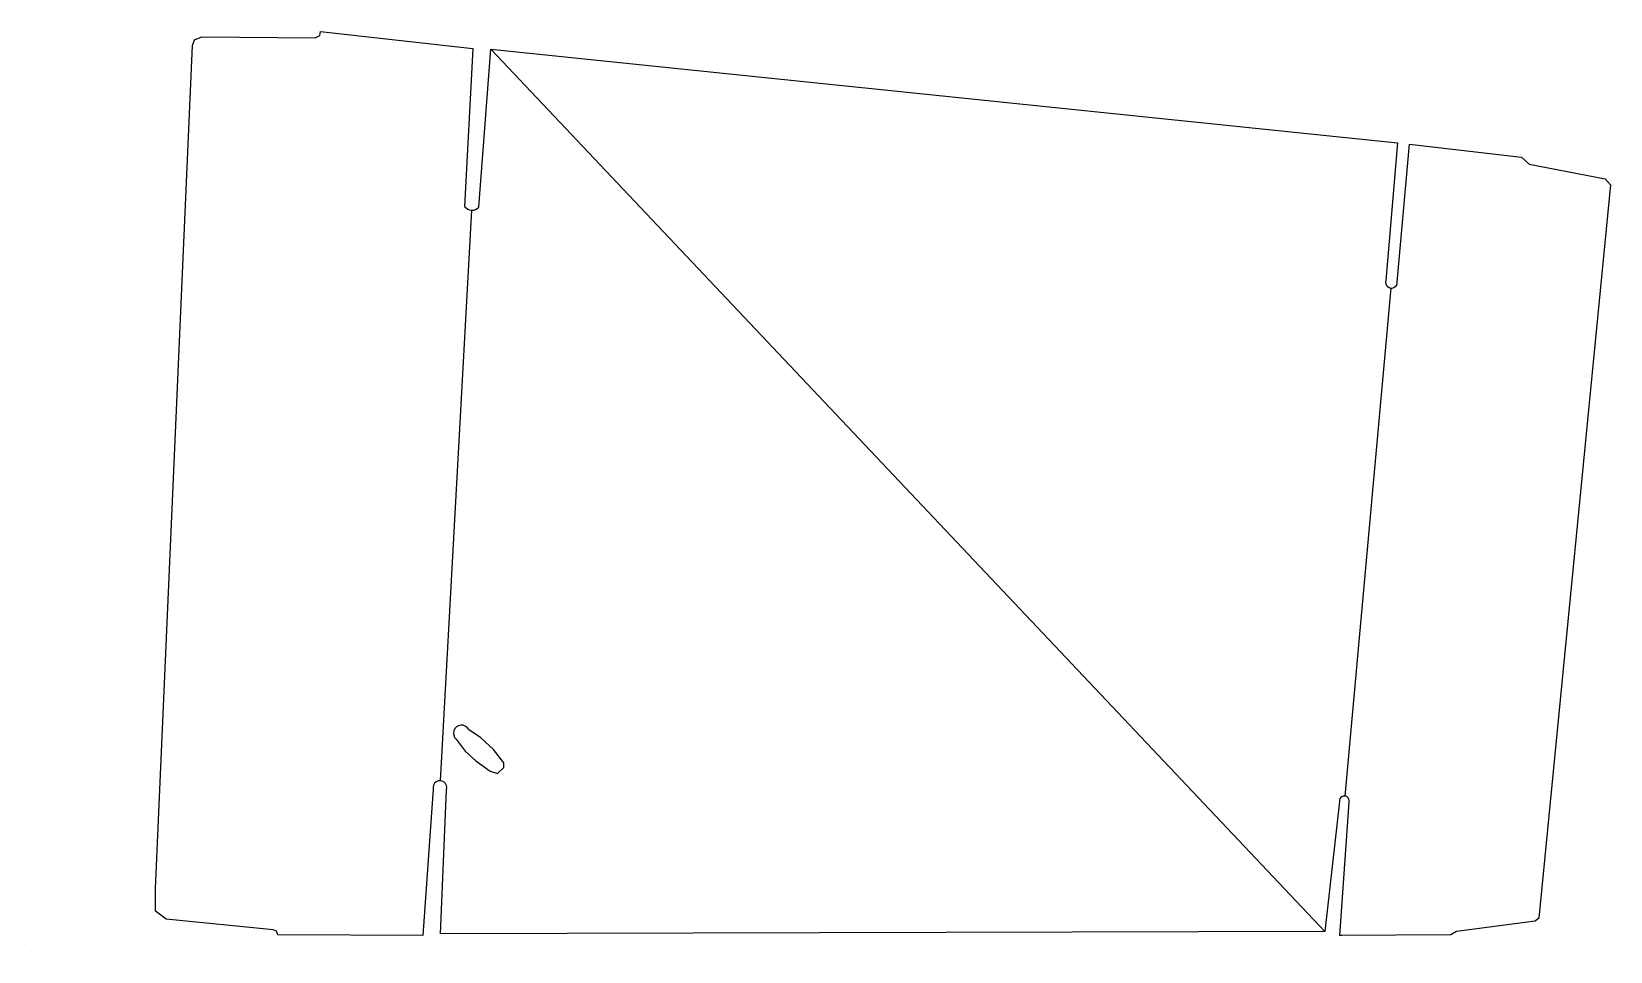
# Model space of a CAD drawing. Header units: inches. Extents: x 0 to 1686, y 0 to 982.
import ezdxf

# ---------------------------------------------------------------- set-up
doc = ezdxf.new("R2010")
doc.units = ezdxf.units.IN
doc.header["$MEASUREMENT"] = 0
for name, color, linetype in [('CREASES', 130, 'Continuous'), ('HOLES', 7, 'Continuous'), ('OUTLINE', 7, 'Continuous')]:
    doc.layers.add(name, color=color, linetype=linetype)

msp = doc.modelspace()

# ---------------------------------------------------------------- linework, layer by layer
at = {"layer": 'CREASES'}
for p, q in [((490.4, 963.1), (1381.3, 21.3)), ((469.9, 791.4), (436.5, 182.2)), ((1451.7, 708.2), (1402.5, 165.9))]:
    msp.add_line(p, q, dxfattribs=at)
at = {"layer": 'HOLES'}
for points in [[(504.2, 201.3), (493.4, 215.5), (479.7, 228), (466.6, 237.1)], [(453.5, 226.6), (462.9, 213.7), (474.6, 203.4), (489.7, 192.6), (497.5, 190), (504.4, 196.2), (504.2, 201.3)]]:
    msp.add_lwpolyline(points, dxfattribs=at)
msp.add_arc((459.1, 233), 8.54, 29.1362, 228.3698, dxfattribs=at)
at = {"layer": 'OUTLINE'}
msp.add_line((0, 0), (0, 0), dxfattribs=at)
for points in [[(429, 173.2), (418, 16.9), (263, 17.6), (261.4, 21.6), (257.9, 23), (143.9, 34.5), (132.3, 43), (132.3, 67.3), (171.8, 967.1), (174, 973.1), (181.9, 976.5), (302.9, 975.2), (308, 977.9), (308.5, 982), (471.3, 963.9), (462.5, 795.4)], [(477.7, 794.6), (477.7, 794.6), (490.4, 963.1), (1458.7, 863.2), (1446.3, 716.2)], [(1458.5, 714.5), (1471.6, 861.7), (1591.2, 848), (1599.2, 840.5), (1680.4, 824.9), (1686.1, 818.6), (1609.6, 35.5)], [(1396.7, 159.9), (1381.3, 21.3), (436.8, 18.8), (443.1, 172.7)], [(1609.6, 35.5), (1605.7, 32.4), (1521.9, 21.1), (1515.8, 17.7), (1399.2, 16.9), (1397.1, 16.9), (1407.2, 159.5)]]:
    msp.add_lwpolyline(points, dxfattribs=at)
for centre, radius, start, end in [((470.4, 801.2), 9.8, 216.3007, 317.7067), ((1452.3, 714.4), 6.22, 163.2697, 0.3072), ((436.1, 174.9), 7.32, 342.2641, 193.9977), ((1402, 160.6), 5.29, 348.2757, 187.0726)]:
    msp.add_arc(centre, radius, start, end, dxfattribs=at)

doc.saveas('drawing.dxf')
